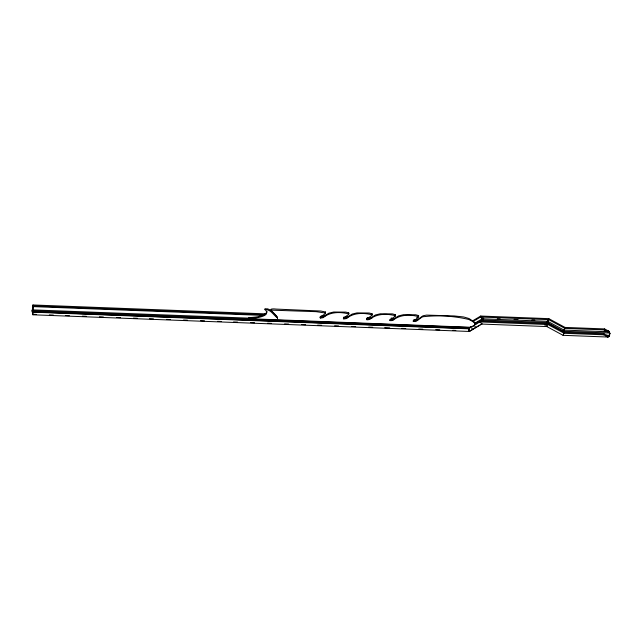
<?xml version="1.0" encoding="UTF-8"?>
<svg xmlns="http://www.w3.org/2000/svg" width="642" height="642" viewBox="0 0 642 642"><rect width="100%" height="100%" fill="white"/><g stroke="black" fill="none" stroke-linecap="round" stroke-linejoin="round"><path stroke-width="0.96" d="M413.207 321.273L418.207 317.557L418.391 316.546C410.053 314.411 399.918 314.395 393.048 320.318C386.765 321.939 393.145 317.549 395.231 316.313L395.111 315.655C386.773 313.521 376.637 313.505 369.768 319.435C363.492 321.056 369.864 316.658 371.951 315.423L371.83 314.765C363.5 312.63 353.357 312.614 346.487 318.544C340.212 320.165 346.584 315.776 348.67 314.54L348.55 313.882C340.22 311.739 330.084 311.731 323.215 317.654C316.931 319.275 323.311 314.885 325.398 313.649L325.414 312.012L320.856 311.025L276.325 309.091C264.52 307.646 276.237 313.786 277.553 317.926C273.965 315.896 270.828 309.115 265.194 309.653C272.015 316.843 253.55 318.384 248.639 318.681L470.345 327.26C478.378 325.045 474.855 322.332 468.869 319.499C454.054 315.904 437.996 315.029 422.869 316.763C420.341 317.397 414.275 324.788 413.392 320.069M271.101 309.155L271.317 309.629M469.422 330.269L469.382 331.457L32.911 314.789L32.1 310.848L32.244 309.869L249.353 318.159M33.087 307.261L32.959 304.966L266.077 313.874M32.509 311.177L32.373 312.156L468.845 328.832L468.917 327.524M32.654 310.198L33.232 306.282M264.737 309.701C267.931 305.688 276.477 315.31 277.545 318.119M277.416 318.151L277.561 317.172M320.093 317.718L320.238 316.739L322.709 316.915L328.905 313.168L333.704 312.012L345.902 312.116L348.694 312.903L348.75 314.195M320.222 317.902L320.358 316.923M320.486 318.031L320.631 317.052M325.47 313.312L325.414 312.012M343.374 318.609L343.558 317.405M343.494 318.793L343.518 317.63M343.767 318.922L343.639 317.814M348.55 313.882L348.694 312.903M366.654 319.499L366.799 318.52M366.775 319.684L366.919 318.697L368.981 318.785M367.047 319.812L366.919 318.697M371.83 314.765L371.975 313.786L369.182 313.007L356.984 312.903L352.185 314.058L346.632 317.565L343.911 317.942M372.031 315.086L371.975 313.786M389.927 320.39L390.071 319.411L392.543 319.58L398.738 315.84L403.537 314.676L415.735 314.781L418.528 315.567L418.584 316.867M390.055 320.567L390.2 319.588M390.328 320.703L390.472 319.716M395.111 315.655L395.255 314.676L392.463 313.89L380.257 313.794L375.458 314.949L369.912 318.456L367.192 318.833M395.312 315.976L395.255 314.676M413.336 321.457L413.352 320.294M413.6 321.586L413.48 320.478M418.391 316.546L418.528 315.567M469.286 330.975L469.398 330.181M470.466 326.601L470.321 327.58L32.1 310.848M482.688 321.578L482.912 320.037L546.928 322.477L546.703 324.025M483.049 320.703L482.591 318.127M547.562 324.25L547.795 322.701L563.644 331.264L609.507 333.013L608.736 331.152L604.603 328.921L565.032 327.412L548.798 318.649L480.689 316.049L472.4 320.976M606.305 335.22L609.17 335.333L609.515 335.999L609.723 333.021L609.475 336.304L607.878 337.034L603.745 334.803L603.889 333.824L564.318 332.307L548.083 323.544L479.975 320.944L474.446 324.234M609.9 333.367L608.736 331.152L607.918 331.77L604.459 329.9L604.603 328.921M607.204 336.673L607.348 335.694L603.889 333.824M607.918 331.77L608.062 330.791M325.614 312.325L325.237 313.023M348.895 313.216L348.518 313.914M372.175 314.107L371.325 315.174M395.448 314.997L394.605 316.065M418.728 315.888L418.351 316.578M547.337 321.313C545.78 322.573 548.741 323.391 548.035 321.498A0.907 0.49 8.3 0 0 547.337 321.313L482.583 318.841A0.955 0.522 8.3 0 0 481.941 318.97L474.478 323.416M547.209 322.453L547.69 320.679L548.212 320.96M563.692 330.317L563.853 329.707M563.644 331.264L563.965 330.092L548.035 321.498M468.933 330.558L469.382 331.457L481.797 324.074L546.832 326.561L563.066 335.325L607.878 337.034L608.303 335.726L609.17 335.333L609.475 336.304M548.509 319.17L548.798 318.649L547.827 321.152M547.714 324.226L548.083 323.544L546.832 326.561M564.743 327.934L565.032 327.412L564.061 329.916M564.005 332.885L564.318 332.307L563.066 335.325M32.911 314.789L33.328 314.299L36.329 314.42M343.743 317.14L348.116 317.004M482.014 323.889L479.831 321.923L479.975 320.944L480.545 321.57M367.344 317.726L367.77 317.405M474.823 323.945L475.545 323.247L474.35 322.083L469.013 318.52L463.668 316.971L454.159 315.944L426.473 315.094L423.014 315.784L417.123 319.901L413.745 320.607M391.05 318.288L391.556 317.942M416.674 317.71L417.308 317.325M473.636 321.136L480.545 317.028L548.653 319.628L564.888 328.391L604.459 329.9M475.762 323.985L476.557 323.512M478.154 322.565L479.743 321.618M480.537 321.144L482.126 320.197M32.959 304.966L32.301 311.835L468.772 328.503L479.831 321.923L547.939 324.531L564.174 333.294L603.745 334.803M471.669 328.664L472.416 328.222M474.655 326.89L475.401 326.441M476.228 327.147L469.382 331.457L468.772 328.503M477.038 326.666L479.446 325.229M480.248 324.756L481.861 323.801M264.953 308.69L265.531 309.452M270.964 310.134L316.089 311.667L325.277 312.991M482.656 318.191L483.747 318.239M497.253 318.753L500.222 318.865M514.065 319.395L518.022 319.547M531.865 320.077L534.834 320.189M321.104 315.976L325.109 316.129M367.128 317.734L372.127 317.918M391.138 318.649L394.14 318.761M414.146 319.523L418.151 319.676M544.777 325.157L546.751 325.181M32.814 305.945L264.929 314.813M320.96 316.955L322.958 317.028M343.968 317.83L346.969 317.942M390.994 319.628L392.992 319.7M414.01 320.502L417.011 320.623M32.951 306.603L263.982 315.431M604.146 330.975L605.984 331.047M563.965 330.092L608.873 331.81M605.526 335.622L608.303 335.726L608.327 336.825M49.346 314.917L53.35 315.07M65.364 315.527L69.368 315.679M82.377 316.177L86.381 316.329M99.398 316.827L103.402 316.979M116.419 317.477L120.423 317.63M133.432 318.127L137.436 318.28M149.45 318.737L153.454 318.889M166.471 319.387L170.475 319.539M183.492 320.037L187.496 320.189M200.505 320.687L204.509 320.839M217.526 321.337L221.53 321.49M233.544 321.947L237.548 322.099M250.565 322.597L254.569 322.749M267.578 323.247L271.582 323.399M284.599 323.897L288.603 324.05M301.62 324.547L305.624 324.7M317.638 325.157L321.642 325.309M334.651 325.807L338.655 325.959M351.672 326.457L355.676 326.609M368.693 327.107L372.697 327.26M384.71 327.725L389.71 327.91M401.723 328.375L405.728 328.527M418.744 329.025L422.749 329.177M435.766 329.675L439.77 329.827M452.779 330.325L455.788 330.437M254.176 317.999L248.783 317.694C254.914 317.076 263.421 317.132 267.241 311.731M469.615 330.534L469.639 330.823M481.195 316.602L480.689 316.049L480.545 317.028L482.23 318.865M469.037 330.654L469.503 331.32M607.348 335.694L607.878 337.034M609.723 333.021L609.852 333.68M32.244 309.869L32.381 310.527M482.583 318.841C483.699 320.278 481.508 320.759 481.941 318.97M609.17 335.333L609.194 336.432M33.071 313.802A2.953 0.481 -87.8 0 1 32.662 312.285M32.67 310.527A2.953 0.481 -87.8 0 1 33.047 308.144M469.446 330.461A2.953 0.481 -87.8 0 1 469.133 328.953"/></g></svg>
